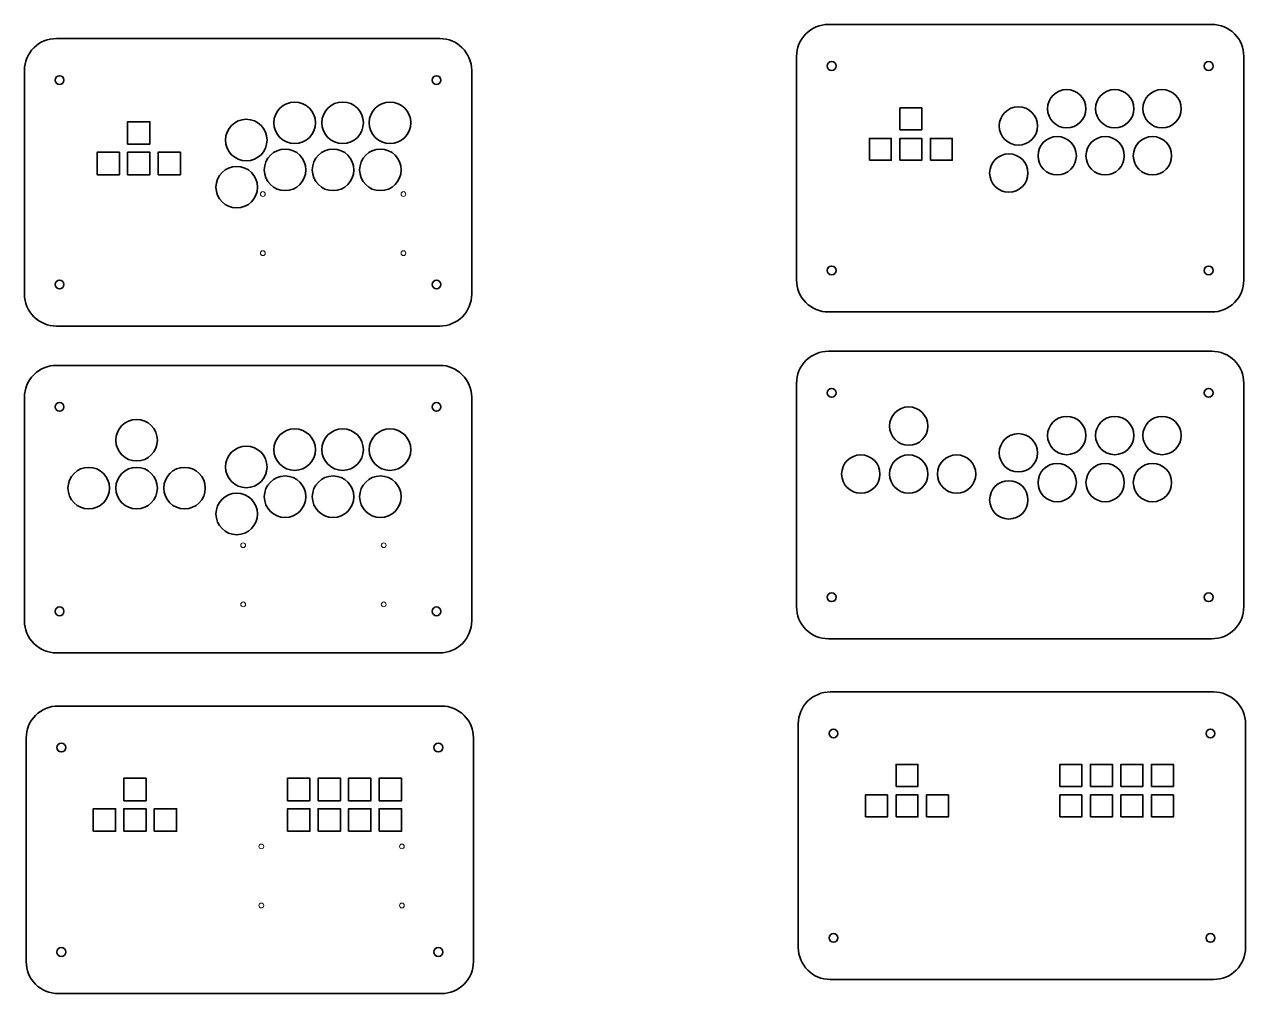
# Model space of a CAD drawing. Header units: centimetres. Extents: x 31 to 203, y -110 to 27.
# Drawn here: x 125.7 to 202.2, y -103.3 to -42.6 of the extents above; entities that cross this region are included whole.
import ezdxf

# ---------------------------------------------------------------- set-up
doc = ezdxf.new("R2010")
doc.units = ezdxf.units.CM
doc.header["$MEASUREMENT"] = 0
doc.layers.add('Layer 1', color=7, linetype='Continuous')

msp = doc.modelspace()

# ---------------------------------------------------------------- linework, layer by layer
at = {"layer": 'Layer 1', "color": 250, "lineweight": 35}
for points in [[(180.5108, -49.23547), (181.8808, -49.23547), (181.8808, -47.86547), (180.5108, -47.86547), (180.5108, -49.23547)], [(132.16123, -50.13317), (133.56123, -50.13317), (133.56123, -48.73317), (132.16123, -48.73317), (132.16123, -50.13317)], [(178.60077, -51.1455), (179.97077, -51.1455), (179.97077, -49.7755), (178.60077, -49.7755), (178.60077, -51.1455)], [(180.5108, -51.1455), (181.8808, -51.1455), (181.8808, -49.7755), (180.5108, -49.7755), (180.5108, -51.1455)], [(182.4208, -51.1455), (183.7908, -51.1455), (183.7908, -49.7755), (182.4208, -49.7755), (182.4208, -51.1455)], [(130.2512, -52.0432), (131.6512, -52.0432), (131.6512, -50.6432), (130.2512, -50.6432), (130.2512, -52.0432)], [(132.16123, -52.0432), (133.56123, -52.0432), (133.56123, -50.6432), (132.16123, -50.6432), (132.16123, -52.0432)], [(134.07123, -52.0432), (135.47123, -52.0432), (135.47123, -50.6432), (134.07123, -50.6432), (134.07123, -52.0432)], [(180.26783, -90.33345), (181.63783, -90.33345), (181.63783, -88.96345), (180.26783, -88.96345), (180.26783, -90.33345)], [(190.53046, -90.33345), (191.90046, -90.33345), (191.90046, -88.96345), (190.53046, -88.96345), (190.53046, -90.33345)], [(192.44049, -90.33345), (193.81049, -90.33345), (193.81049, -88.96345), (192.44049, -88.96345), (192.44049, -90.33345)], [(194.35049, -90.33345), (195.72049, -90.33345), (195.72049, -88.96345), (194.35049, -88.96345), (194.35049, -90.33345)], [(196.26049, -90.33345), (197.63049, -90.33345), (197.63049, -88.96345), (196.26049, -88.96345), (196.26049, -90.33345)], [(131.91826, -91.23115), (133.31826, -91.23115), (133.31826, -89.83115), (131.91826, -89.83115), (131.91826, -91.23115)], [(142.18089, -91.23115), (143.58089, -91.23115), (143.58089, -89.83115), (142.18089, -89.83115), (142.18089, -91.23115)], [(144.09092, -91.23115), (145.49092, -91.23115), (145.49092, -89.83115), (144.09092, -89.83115), (144.09092, -91.23115)], [(146.00092, -91.23115), (147.40092, -91.23115), (147.40092, -89.83115), (146.00092, -89.83115), (146.00092, -91.23115)], [(147.91092, -91.23115), (149.31092, -91.23115), (149.31092, -89.83115), (147.91092, -89.83115), (147.91092, -91.23115)], [(178.3578, -92.24348), (179.7278, -92.24348), (179.7278, -90.87348), (178.3578, -90.87348), (178.3578, -92.24348)], [(180.26783, -92.24348), (181.63783, -92.24348), (181.63783, -90.87348), (180.26783, -90.87348), (180.26783, -92.24348)], [(182.17783, -92.24348), (183.54783, -92.24348), (183.54783, -90.87348), (182.17783, -90.87348), (182.17783, -92.24348)], [(190.53046, -92.24348), (191.90046, -92.24348), (191.90046, -90.87348), (190.53046, -90.87348), (190.53046, -92.24348)], [(192.44049, -92.24348), (193.81049, -92.24348), (193.81049, -90.87348), (192.44049, -90.87348), (192.44049, -92.24348)], [(194.35049, -92.24348), (195.72049, -92.24348), (195.72049, -90.87348), (194.35049, -90.87348), (194.35049, -92.24348)], [(196.26049, -92.24348), (197.63049, -92.24348), (197.63049, -90.87348), (196.26049, -90.87348), (196.26049, -92.24348)], [(130.00823, -93.14118), (131.40823, -93.14118), (131.40823, -91.74118), (130.00823, -91.74118), (130.00823, -93.14118)], [(131.91826, -93.14118), (133.31826, -93.14118), (133.31826, -91.74118), (131.91826, -91.74118), (131.91826, -93.14118)], [(133.82826, -93.14118), (135.22826, -93.14118), (135.22826, -91.74118), (133.82826, -91.74118), (133.82826, -93.14118)], [(142.18089, -93.14118), (143.58089, -93.14118), (143.58089, -91.74118), (142.18089, -91.74118), (142.18089, -93.14118)], [(144.09092, -93.14118), (145.49092, -93.14118), (145.49092, -91.74118), (144.09092, -91.74118), (144.09092, -93.14118)], [(146.00092, -93.14118), (147.40092, -93.14118), (147.40092, -91.74118), (146.00092, -91.74118), (146.00092, -93.14118)], [(147.91092, -93.14118), (149.31092, -93.14118), (149.31092, -91.74118), (147.91092, -91.74118), (147.91092, -93.14118)]]:
    msp.add_lwpolyline(points, close=True, dxfattribs=at)
for centre, major_axis, ratio in [((190.95746, -47.91427), (0, 1.2), 1), ((193.96129, -47.91302), (0, 1.2), 1), ((196.92468, -47.91427), (0, 1.2), 1), ((142.62289, -48.79697), (0, 1.3), 1), ((145.62672, -48.79572), (0, 1.3), 1), ((148.59011, -48.79697), (0, 1.3), 1), ((187.93052, -48.99595), (0, 1.2), 1), ((139.59595, -49.87865), (0, 1.3), 1), ((190.35746, -50.86026), (0, 1.2), 1), ((193.3613, -50.86026), (0, 1.2), 1), ((196.32468, -50.86026), (0, 1.2), 1), ((142.02289, -51.74296), (0, 1.3), 1), ((145.02673, -51.74296), (0, 1.3), 1), ((147.99011, -51.74296), (0, 1.3), 1), ((187.33052, -51.94194), (0, 1.2), 1), ((138.99595, -52.82464), (0, 1.3), 1), ((181.06414, -67.78318), (0, 1.20001), 0.99999167), ((190.95746, -68.3726), (0, 1.2), 1), ((193.96129, -68.37135), (0, 1.2), 1), ((196.92468, -68.3726), (0, 1.2), 1), ((132.72957, -68.66588), (0, 1.30001), 0.99999231), ((142.62289, -69.2553), (0, 1.3), 1), ((145.62672, -69.25405), (0, 1.3), 1), ((148.59011, -69.2553), (0, 1.3), 1), ((187.93052, -69.45428), (0, 1.2), 1), ((139.59595, -70.33698), (0, 1.3), 1), ((178.06414, -70.78318), (0, 1.20001), 0.99999167), ((181.06414, -70.78318), (0, 1.20001), 0.99999167), ((184.06414, -70.78318), (0, 1.20001), 0.99999167), ((190.35746, -71.31859), (0, 1.2), 1), ((193.3613, -71.31859), (0, 1.2), 1), ((196.32468, -71.31859), (0, 1.2), 1), ((129.72957, -71.66588), (0, 1.30001), 0.99999231), ((132.72957, -71.66588), (0, 1.30001), 0.99999231), ((135.72957, -71.66588), (0, 1.30001), 0.99999231), ((142.02289, -72.20129), (0, 1.3), 1), ((145.02673, -72.20129), (0, 1.3), 1), ((147.99011, -72.20129), (0, 1.3), 1), ((187.33052, -72.40027), (0, 1.2), 1), ((138.99595, -73.28297), (0, 1.3), 1)]:
    msp.add_ellipse(centre, major_axis=major_axis, ratio=ratio, dxfattribs=at)
at = {"layer": 'Layer 1', "lineweight": 35}
for points, knots in [([(202.03958, -44.63831), (202.03924, -44.10754), (201.82808, -43.59865), (201.45253, -43.22358), (201.07698, -42.8485), (200.57035, -42.63798), (200.03958, -42.63831), (200.03958, -42.63831), (176.03958, -42.63831), (176.03958, -42.63831), (175.50881, -42.63865), (174.99992, -42.84982), (174.62484, -43.22536), (174.24977, -43.60091), (174.03924, -44.10754), (174.03958, -44.63831), (174.03958, -44.63831), (174.03958, -58.63831), (174.03958, -58.63831), (174.03991, -59.16908), (174.25108, -59.67798), (174.62663, -60.05305), (175.00218, -60.42812), (175.50881, -60.63865), (176.03958, -60.63831), (176.03958, -60.63831), (200.03958, -60.63831), (200.03958, -60.63831), (200.57035, -60.63798), (201.07924, -60.42681), (201.45432, -60.05126), (201.82939, -59.67572), (202.03991, -59.16908), (202.03958, -58.63831), (202.03958, -58.63831), (202.03958, -44.63831), (202.03958, -44.63831)], [0, 0, 0, 0, 0.08333333, 0.08333333, 0.08333333, 0.16666667, 0.16666667, 0.16666667, 0.25, 0.25, 0.25, 0.33333333, 0.33333333, 0.33333333, 0.41666667, 0.41666667, 0.41666667, 0.5, 0.5, 0.5, 0.58333333, 0.58333333, 0.58333333, 0.66666667, 0.66666667, 0.66666667, 0.75, 0.75, 0.75, 0.83333333, 0.83333333, 0.83333333, 0.91666667, 0.91666667, 0.91666667, 1, 1, 1, 1]), ([(153.70501, -45.52101), (153.70467, -44.99024), (153.49351, -44.48135), (153.11796, -44.10628), (152.74241, -43.7312), (152.23578, -43.52068), (151.70501, -43.52101), (151.70501, -43.52101), (127.70501, -43.52101), (127.70501, -43.52101), (127.17424, -43.52135), (126.66535, -43.73252), (126.29027, -44.10806), (125.9152, -44.48361), (125.70467, -44.99024), (125.70501, -45.52101), (125.70501, -45.52101), (125.70501, -59.52101), (125.70501, -59.52101), (125.70534, -60.05178), (125.91651, -60.56068), (126.29206, -60.93575), (126.66761, -61.31082), (127.17424, -61.52135), (127.70501, -61.52101), (127.70501, -61.52101), (151.70501, -61.52101), (151.70501, -61.52101), (152.23578, -61.52068), (152.74467, -61.30951), (153.11975, -60.93396), (153.49482, -60.55842), (153.70534, -60.05178), (153.70501, -59.52101), (153.70501, -59.52101), (153.70501, -45.52101), (153.70501, -45.52101)], [0, 0, 0, 0, 0.08333333, 0.08333333, 0.08333333, 0.16666667, 0.16666667, 0.16666667, 0.25, 0.25, 0.25, 0.33333333, 0.33333333, 0.33333333, 0.41666667, 0.41666667, 0.41666667, 0.5, 0.5, 0.5, 0.58333333, 0.58333333, 0.58333333, 0.66666667, 0.66666667, 0.66666667, 0.75, 0.75, 0.75, 0.83333333, 0.83333333, 0.83333333, 0.91666667, 0.91666667, 0.91666667, 1, 1, 1, 1]), ([(176.51458, -45.23831), (176.51458, -45.08643), (176.39146, -44.96331), (176.23958, -44.96331), (176.0877, -44.96331), (175.96458, -45.08643), (175.96458, -45.23831), (175.96458, -45.39019), (176.0877, -45.51331), (176.23958, -45.51331), (176.39146, -45.51331), (176.51458, -45.39019), (176.51458, -45.23831)], [0, 0, 0, 0, 0.25, 0.25, 0.25, 0.5, 0.5, 0.5, 0.75, 0.75, 0.75, 1, 1, 1, 1]), ([(200.11458, -45.23831), (200.11458, -45.08643), (199.99146, -44.96331), (199.83958, -44.96331), (199.6877, -44.96331), (199.56458, -45.08643), (199.56458, -45.23831), (199.56458, -45.39019), (199.6877, -45.51331), (199.83958, -45.51331), (199.99146, -45.51331), (200.11458, -45.39019), (200.11458, -45.23831)], [0, 0, 0, 0, 0.25, 0.25, 0.25, 0.5, 0.5, 0.5, 0.75, 0.75, 0.75, 1, 1, 1, 1]), ([(128.18001, -46.12101), (128.18001, -45.96913), (128.05689, -45.84601), (127.90501, -45.84601), (127.75313, -45.84601), (127.63001, -45.96913), (127.63001, -46.12101), (127.63001, -46.27289), (127.75313, -46.39601), (127.90501, -46.39601), (128.05689, -46.39601), (128.18001, -46.27289), (128.18001, -46.12101)], [0, 0, 0, 0, 0.25, 0.25, 0.25, 0.5, 0.5, 0.5, 0.75, 0.75, 0.75, 1, 1, 1, 1]), ([(151.78001, -46.12101), (151.78001, -45.96913), (151.65689, -45.84601), (151.50501, -45.84601), (151.35313, -45.84601), (151.23001, -45.96913), (151.23001, -46.12101), (151.23001, -46.27289), (151.35313, -46.39601), (151.50501, -46.39601), (151.65689, -46.39601), (151.78001, -46.27289), (151.78001, -46.12101)], [0, 0, 0, 0, 0.25, 0.25, 0.25, 0.5, 0.5, 0.5, 0.75, 0.75, 0.75, 1, 1, 1, 1]), ([(176.51458, -58.03831), (176.51458, -57.88643), (176.39146, -57.76331), (176.23958, -57.76331), (176.0877, -57.76331), (175.96458, -57.88643), (175.96458, -58.03831), (175.96458, -58.19019), (176.0877, -58.31331), (176.23958, -58.31331), (176.39146, -58.31331), (176.51458, -58.19019), (176.51458, -58.03831)], [0, 0, 0, 0, 0.25, 0.25, 0.25, 0.5, 0.5, 0.5, 0.75, 0.75, 0.75, 1, 1, 1, 1]), ([(200.11458, -58.03831), (200.11458, -57.88643), (199.99146, -57.76331), (199.83958, -57.76331), (199.6877, -57.76331), (199.56458, -57.88643), (199.56458, -58.03831), (199.56458, -58.19019), (199.6877, -58.31331), (199.83958, -58.31331), (199.99146, -58.31331), (200.11458, -58.19019), (200.11458, -58.03831)], [0, 0, 0, 0, 0.25, 0.25, 0.25, 0.5, 0.5, 0.5, 0.75, 0.75, 0.75, 1, 1, 1, 1]), ([(128.18001, -58.92101), (128.18001, -58.76913), (128.05689, -58.64601), (127.90501, -58.64601), (127.75313, -58.64601), (127.63001, -58.76913), (127.63001, -58.92101), (127.63001, -59.07289), (127.75313, -59.19601), (127.90501, -59.19601), (128.05689, -59.19601), (128.18001, -59.07289), (128.18001, -58.92101)], [0, 0, 0, 0, 0.25, 0.25, 0.25, 0.5, 0.5, 0.5, 0.75, 0.75, 0.75, 1, 1, 1, 1]), ([(151.78001, -58.92101), (151.78001, -58.76913), (151.65689, -58.64601), (151.50501, -58.64601), (151.35313, -58.64601), (151.23001, -58.76913), (151.23001, -58.92101), (151.23001, -59.07289), (151.35313, -59.19601), (151.50501, -59.19601), (151.65689, -59.19601), (151.78001, -59.07289), (151.78001, -58.92101)], [0, 0, 0, 0, 0.25, 0.25, 0.25, 0.5, 0.5, 0.5, 0.75, 0.75, 0.75, 1, 1, 1, 1]), ([(202.03958, -65.09664), (202.03924, -64.56587), (201.82808, -64.05698), (201.45253, -63.68191), (201.07698, -63.30683), (200.57035, -63.09631), (200.03958, -63.09664), (200.03958, -63.09664), (176.03958, -63.09664), (176.03958, -63.09664), (175.50881, -63.09698), (174.99992, -63.30815), (174.62484, -63.68369), (174.24977, -64.05924), (174.03924, -64.56587), (174.03958, -65.09664), (174.03958, -65.09664), (174.03958, -79.09664), (174.03958, -79.09664), (174.03991, -79.62741), (174.25108, -80.13631), (174.62663, -80.51138), (175.00218, -80.88645), (175.50881, -81.09698), (176.03958, -81.09664), (176.03958, -81.09664), (200.03958, -81.09664), (200.03958, -81.09664), (200.57035, -81.09631), (201.07924, -80.88514), (201.45432, -80.50959), (201.82939, -80.13405), (202.03991, -79.62741), (202.03958, -79.09664), (202.03958, -79.09664), (202.03958, -65.09664), (202.03958, -65.09664)], [0, 0, 0, 0, 0.08333333, 0.08333333, 0.08333333, 0.16666667, 0.16666667, 0.16666667, 0.25, 0.25, 0.25, 0.33333333, 0.33333333, 0.33333333, 0.41666667, 0.41666667, 0.41666667, 0.5, 0.5, 0.5, 0.58333333, 0.58333333, 0.58333333, 0.66666667, 0.66666667, 0.66666667, 0.75, 0.75, 0.75, 0.83333333, 0.83333333, 0.83333333, 0.91666667, 0.91666667, 0.91666667, 1, 1, 1, 1]), ([(153.70501, -65.97934), (153.70467, -65.44857), (153.49351, -64.93968), (153.11796, -64.56461), (152.74241, -64.18953), (152.23578, -63.97901), (151.70501, -63.97934), (151.70501, -63.97934), (127.70501, -63.97934), (127.70501, -63.97934), (127.17424, -63.97968), (126.66535, -64.19085), (126.29027, -64.56639), (125.9152, -64.94194), (125.70467, -65.44857), (125.70501, -65.97934), (125.70501, -65.97934), (125.70501, -79.97934), (125.70501, -79.97934), (125.70534, -80.51011), (125.91651, -81.01901), (126.29206, -81.39408), (126.66761, -81.76915), (127.17424, -81.97968), (127.70501, -81.97934), (127.70501, -81.97934), (151.70501, -81.97934), (151.70501, -81.97934), (152.23578, -81.97901), (152.74467, -81.76784), (153.11975, -81.39229), (153.49482, -81.01675), (153.70534, -80.51011), (153.70501, -79.97934), (153.70501, -79.97934), (153.70501, -65.97934), (153.70501, -65.97934)], [0, 0, 0, 0, 0.08333333, 0.08333333, 0.08333333, 0.16666667, 0.16666667, 0.16666667, 0.25, 0.25, 0.25, 0.33333333, 0.33333333, 0.33333333, 0.41666667, 0.41666667, 0.41666667, 0.5, 0.5, 0.5, 0.58333333, 0.58333333, 0.58333333, 0.66666667, 0.66666667, 0.66666667, 0.75, 0.75, 0.75, 0.83333333, 0.83333333, 0.83333333, 0.91666667, 0.91666667, 0.91666667, 1, 1, 1, 1]), ([(176.51458, -65.69664), (176.51458, -65.54476), (176.39146, -65.42164), (176.23958, -65.42164), (176.0877, -65.42164), (175.96458, -65.54476), (175.96458, -65.69664), (175.96458, -65.84852), (176.0877, -65.97164), (176.23958, -65.97164), (176.39146, -65.97164), (176.51458, -65.84852), (176.51458, -65.69664)], [0, 0, 0, 0, 0.25, 0.25, 0.25, 0.5, 0.5, 0.5, 0.75, 0.75, 0.75, 1, 1, 1, 1]), ([(200.11458, -65.69664), (200.11458, -65.54476), (199.99146, -65.42164), (199.83958, -65.42164), (199.6877, -65.42164), (199.56458, -65.54476), (199.56458, -65.69664), (199.56458, -65.84852), (199.6877, -65.97164), (199.83958, -65.97164), (199.99146, -65.97164), (200.11458, -65.84852), (200.11458, -65.69664)], [0, 0, 0, 0, 0.25, 0.25, 0.25, 0.5, 0.5, 0.5, 0.75, 0.75, 0.75, 1, 1, 1, 1]), ([(128.18001, -66.57934), (128.18001, -66.42746), (128.05689, -66.30434), (127.90501, -66.30434), (127.75313, -66.30434), (127.63001, -66.42746), (127.63001, -66.57934), (127.63001, -66.73122), (127.75313, -66.85434), (127.90501, -66.85434), (128.05689, -66.85434), (128.18001, -66.73122), (128.18001, -66.57934)], [0, 0, 0, 0, 0.25, 0.25, 0.25, 0.5, 0.5, 0.5, 0.75, 0.75, 0.75, 1, 1, 1, 1]), ([(151.78001, -66.57934), (151.78001, -66.42746), (151.65689, -66.30434), (151.50501, -66.30434), (151.35313, -66.30434), (151.23001, -66.42746), (151.23001, -66.57934), (151.23001, -66.73122), (151.35313, -66.85434), (151.50501, -66.85434), (151.65689, -66.85434), (151.78001, -66.73122), (151.78001, -66.57934)], [0, 0, 0, 0, 0.25, 0.25, 0.25, 0.5, 0.5, 0.5, 0.75, 0.75, 0.75, 1, 1, 1, 1]), ([(176.51458, -78.49664), (176.51458, -78.34476), (176.39146, -78.22164), (176.23958, -78.22164), (176.0877, -78.22164), (175.96458, -78.34476), (175.96458, -78.49664), (175.96458, -78.64852), (176.0877, -78.77164), (176.23958, -78.77164), (176.39146, -78.77164), (176.51458, -78.64852), (176.51458, -78.49664)], [0, 0, 0, 0, 0.25, 0.25, 0.25, 0.5, 0.5, 0.5, 0.75, 0.75, 0.75, 1, 1, 1, 1]), ([(200.11458, -78.49664), (200.11458, -78.34476), (199.99146, -78.22164), (199.83958, -78.22164), (199.6877, -78.22164), (199.56458, -78.34476), (199.56458, -78.49664), (199.56458, -78.64852), (199.6877, -78.77164), (199.83958, -78.77164), (199.99146, -78.77164), (200.11458, -78.64852), (200.11458, -78.49664)], [0, 0, 0, 0, 0.25, 0.25, 0.25, 0.5, 0.5, 0.5, 0.75, 0.75, 0.75, 1, 1, 1, 1]), ([(128.18001, -79.37934), (128.18001, -79.22746), (128.05689, -79.10434), (127.90501, -79.10434), (127.75313, -79.10434), (127.63001, -79.22746), (127.63001, -79.37934), (127.63001, -79.53122), (127.75313, -79.65434), (127.90501, -79.65434), (128.05689, -79.65434), (128.18001, -79.53122), (128.18001, -79.37934)], [0, 0, 0, 0, 0.25, 0.25, 0.25, 0.5, 0.5, 0.5, 0.75, 0.75, 0.75, 1, 1, 1, 1]), ([(151.78001, -79.37934), (151.78001, -79.22746), (151.65689, -79.10434), (151.50501, -79.10434), (151.35313, -79.10434), (151.23001, -79.22746), (151.23001, -79.37934), (151.23001, -79.53122), (151.35313, -79.65434), (151.50501, -79.65434), (151.65689, -79.65434), (151.78001, -79.53122), (151.78001, -79.37934)], [0, 0, 0, 0, 0.25, 0.25, 0.25, 0.5, 0.5, 0.5, 0.75, 0.75, 0.75, 1, 1, 1, 1]), ([(202.15146, -86.42325), (202.15112, -85.89248), (201.93996, -85.38359), (201.56441, -85.00852), (201.18886, -84.63344), (200.68223, -84.42292), (200.15146, -84.42325), (200.15146, -84.42325), (176.15146, -84.42325), (176.15146, -84.42325), (175.62069, -84.42359), (175.1118, -84.63476), (174.73672, -85.0103), (174.36165, -85.38585), (174.15112, -85.89248), (174.15146, -86.42325), (174.15146, -86.42325), (174.15146, -100.42325), (174.15146, -100.42325), (174.15179, -100.95402), (174.36296, -101.46292), (174.73851, -101.83799), (175.11406, -102.21306), (175.62069, -102.42359), (176.15146, -102.42325), (176.15146, -102.42325), (200.15146, -102.42325), (200.15146, -102.42325), (200.68223, -102.42292), (201.19112, -102.21175), (201.5662, -101.8362), (201.94127, -101.46066), (202.15179, -100.95402), (202.15146, -100.42325), (202.15146, -100.42325), (202.15146, -86.42325), (202.15146, -86.42325)], [0, 0, 0, 0, 0.08333333, 0.08333333, 0.08333333, 0.16666667, 0.16666667, 0.16666667, 0.25, 0.25, 0.25, 0.33333333, 0.33333333, 0.33333333, 0.41666667, 0.41666667, 0.41666667, 0.5, 0.5, 0.5, 0.58333333, 0.58333333, 0.58333333, 0.66666667, 0.66666667, 0.66666667, 0.75, 0.75, 0.75, 0.83333333, 0.83333333, 0.83333333, 0.91666667, 0.91666667, 0.91666667, 1, 1, 1, 1]), ([(153.81689, -87.30595), (153.81655, -86.77518), (153.60539, -86.26629), (153.22984, -85.89122), (152.85429, -85.51614), (152.34766, -85.30562), (151.81689, -85.30595), (151.81689, -85.30595), (127.81689, -85.30595), (127.81689, -85.30595), (127.28612, -85.30629), (126.77723, -85.51746), (126.40215, -85.893), (126.02708, -86.26855), (125.81655, -86.77518), (125.81689, -87.30595), (125.81689, -87.30595), (125.81689, -101.30595), (125.81689, -101.30595), (125.81722, -101.83672), (126.02839, -102.34562), (126.40394, -102.72069), (126.77949, -103.09576), (127.28612, -103.30629), (127.81689, -103.30595), (127.81689, -103.30595), (151.81689, -103.30595), (151.81689, -103.30595), (152.34766, -103.30562), (152.85655, -103.09445), (153.23163, -102.7189), (153.6067, -102.34336), (153.81722, -101.83672), (153.81689, -101.30595), (153.81689, -101.30595), (153.81689, -87.30595), (153.81689, -87.30595)], [0, 0, 0, 0, 0.08333333, 0.08333333, 0.08333333, 0.16666667, 0.16666667, 0.16666667, 0.25, 0.25, 0.25, 0.33333333, 0.33333333, 0.33333333, 0.41666667, 0.41666667, 0.41666667, 0.5, 0.5, 0.5, 0.58333333, 0.58333333, 0.58333333, 0.66666667, 0.66666667, 0.66666667, 0.75, 0.75, 0.75, 0.83333333, 0.83333333, 0.83333333, 0.91666667, 0.91666667, 0.91666667, 1, 1, 1, 1]), ([(176.62646, -87.02325), (176.62646, -86.87137), (176.50334, -86.74825), (176.35146, -86.74825), (176.19958, -86.74825), (176.07646, -86.87137), (176.07646, -87.02325), (176.07646, -87.17513), (176.19958, -87.29825), (176.35146, -87.29825), (176.50334, -87.29825), (176.62646, -87.17513), (176.62646, -87.02325)], [0, 0, 0, 0, 0.25, 0.25, 0.25, 0.5, 0.5, 0.5, 0.75, 0.75, 0.75, 1, 1, 1, 1]), ([(200.22646, -87.02325), (200.22646, -86.87137), (200.10334, -86.74825), (199.95146, -86.74825), (199.79958, -86.74825), (199.67646, -86.87137), (199.67646, -87.02325), (199.67646, -87.17513), (199.79958, -87.29825), (199.95146, -87.29825), (200.10334, -87.29825), (200.22646, -87.17513), (200.22646, -87.02325)], [0, 0, 0, 0, 0.25, 0.25, 0.25, 0.5, 0.5, 0.5, 0.75, 0.75, 0.75, 1, 1, 1, 1]), ([(128.29189, -87.90595), (128.29189, -87.75407), (128.16877, -87.63095), (128.01689, -87.63095), (127.86501, -87.63095), (127.74189, -87.75407), (127.74189, -87.90595), (127.74189, -88.05783), (127.86501, -88.18095), (128.01689, -88.18095), (128.16877, -88.18095), (128.29189, -88.05783), (128.29189, -87.90595)], [0, 0, 0, 0, 0.25, 0.25, 0.25, 0.5, 0.5, 0.5, 0.75, 0.75, 0.75, 1, 1, 1, 1]), ([(151.89189, -87.90595), (151.89189, -87.75407), (151.76877, -87.63095), (151.61689, -87.63095), (151.46501, -87.63095), (151.34189, -87.75407), (151.34189, -87.90595), (151.34189, -88.05783), (151.46501, -88.18095), (151.61689, -88.18095), (151.76877, -88.18095), (151.89189, -88.05783), (151.89189, -87.90595)], [0, 0, 0, 0, 0.25, 0.25, 0.25, 0.5, 0.5, 0.5, 0.75, 0.75, 0.75, 1, 1, 1, 1]), ([(176.62646, -99.82325), (176.62646, -99.67137), (176.50334, -99.54825), (176.35146, -99.54825), (176.19958, -99.54825), (176.07646, -99.67137), (176.07646, -99.82325), (176.07646, -99.97513), (176.19958, -100.09825), (176.35146, -100.09825), (176.50334, -100.09825), (176.62646, -99.97513), (176.62646, -99.82325)], [0, 0, 0, 0, 0.25, 0.25, 0.25, 0.5, 0.5, 0.5, 0.75, 0.75, 0.75, 1, 1, 1, 1]), ([(200.22646, -99.82325), (200.22646, -99.67137), (200.10334, -99.54825), (199.95146, -99.54825), (199.79958, -99.54825), (199.67646, -99.67137), (199.67646, -99.82325), (199.67646, -99.97513), (199.79958, -100.09825), (199.95146, -100.09825), (200.10334, -100.09825), (200.22646, -99.97513), (200.22646, -99.82325)], [0, 0, 0, 0, 0.25, 0.25, 0.25, 0.5, 0.5, 0.5, 0.75, 0.75, 0.75, 1, 1, 1, 1]), ([(128.29189, -100.70595), (128.29189, -100.55407), (128.16877, -100.43095), (128.01689, -100.43095), (127.86501, -100.43095), (127.74189, -100.55407), (127.74189, -100.70595), (127.74189, -100.85783), (127.86501, -100.98095), (128.01689, -100.98095), (128.16877, -100.98095), (128.29189, -100.85783), (128.29189, -100.70595)], [0, 0, 0, 0, 0.25, 0.25, 0.25, 0.5, 0.5, 0.5, 0.75, 0.75, 0.75, 1, 1, 1, 1]), ([(151.89189, -100.70595), (151.89189, -100.55407), (151.76877, -100.43095), (151.61689, -100.43095), (151.46501, -100.43095), (151.34189, -100.55407), (151.34189, -100.70595), (151.34189, -100.85783), (151.46501, -100.98095), (151.61689, -100.98095), (151.76877, -100.98095), (151.89189, -100.85783), (151.89189, -100.70595)], [0, 0, 0, 0, 0.25, 0.25, 0.25, 0.5, 0.5, 0.5, 0.75, 0.75, 0.75, 1, 1, 1, 1])]:
    msp.add_open_spline(points, degree=3, knots=knots, dxfattribs=at)
at = {"layer": 'Layer 1', "color": 250, "lineweight": 18}
for points in [[(140.78227, -53.2564), (140.78227, -53.33924), (140.71511, -53.4064), (140.63227, -53.4064), (140.54943, -53.4064), (140.48227, -53.33924), (140.48227, -53.2564), (140.48227, -53.17356), (140.54943, -53.1064), (140.63227, -53.1064), (140.71511, -53.1064), (140.78227, -53.17356), (140.78227, -53.2564)], [(149.58227, -53.2564), (149.58227, -53.33924), (149.51511, -53.4064), (149.43227, -53.4064), (149.34943, -53.4064), (149.28227, -53.33924), (149.28227, -53.2564), (149.28227, -53.17356), (149.34943, -53.1064), (149.43227, -53.1064), (149.51511, -53.1064), (149.58227, -53.17356), (149.58227, -53.2564)], [(140.78227, -56.9564), (140.78227, -57.03924), (140.71511, -57.1064), (140.63227, -57.1064), (140.54943, -57.1064), (140.48227, -57.03924), (140.48227, -56.9564), (140.48227, -56.87356), (140.54943, -56.8064), (140.63227, -56.8064), (140.71511, -56.8064), (140.78227, -56.87356), (140.78227, -56.9564)], [(149.58227, -56.9564), (149.58227, -57.03924), (149.51511, -57.1064), (149.43227, -57.1064), (149.34943, -57.1064), (149.28227, -57.03924), (149.28227, -56.9564), (149.28227, -56.87356), (149.34943, -56.8064), (149.43227, -56.8064), (149.51511, -56.8064), (149.58227, -56.87356), (149.58227, -56.9564)], [(139.54809, -75.24253), (139.54809, -75.32537), (139.48093, -75.39253), (139.39809, -75.39253), (139.31525, -75.39253), (139.24809, -75.32537), (139.24809, -75.24253), (139.24809, -75.15969), (139.31525, -75.09253), (139.39809, -75.09253), (139.48093, -75.09253), (139.54809, -75.15969), (139.54809, -75.24253)], [(148.34809, -75.24253), (148.34809, -75.32537), (148.28093, -75.39253), (148.19809, -75.39253), (148.11525, -75.39253), (148.04809, -75.32537), (148.04809, -75.24253), (148.04809, -75.15969), (148.11525, -75.09253), (148.19809, -75.09253), (148.28093, -75.09253), (148.34809, -75.15969), (148.34809, -75.24253)], [(139.54809, -78.94253), (139.54809, -79.02537), (139.48093, -79.09253), (139.39809, -79.09253), (139.31525, -79.09253), (139.24809, -79.02537), (139.24809, -78.94253), (139.24809, -78.85969), (139.31525, -78.79253), (139.39809, -78.79253), (139.48093, -78.79253), (139.54809, -78.85969), (139.54809, -78.94253)], [(148.34809, -78.94253), (148.34809, -79.02537), (148.28093, -79.09253), (148.19809, -79.09253), (148.11525, -79.09253), (148.04809, -79.02537), (148.04809, -78.94253), (148.04809, -78.85969), (148.11525, -78.79253), (148.19809, -78.79253), (148.28093, -78.79253), (148.34809, -78.85969), (148.34809, -78.94253)], [(140.6866, -94.09459), (140.6866, -94.17743), (140.61944, -94.24459), (140.5366, -94.24459), (140.45376, -94.24459), (140.3866, -94.17743), (140.3866, -94.09459), (140.3866, -94.01175), (140.45376, -93.94459), (140.5366, -93.94459), (140.61944, -93.94459), (140.6866, -94.01175), (140.6866, -94.09459)], [(149.4866, -94.09459), (149.4866, -94.17743), (149.41944, -94.24459), (149.3366, -94.24459), (149.25376, -94.24459), (149.1866, -94.17743), (149.1866, -94.09459), (149.1866, -94.01175), (149.25376, -93.94459), (149.3366, -93.94459), (149.41944, -93.94459), (149.4866, -94.01175), (149.4866, -94.09459)], [(140.6866, -97.79459), (140.6866, -97.87743), (140.61944, -97.94459), (140.5366, -97.94459), (140.45376, -97.94459), (140.3866, -97.87743), (140.3866, -97.79459), (140.3866, -97.71175), (140.45376, -97.64459), (140.5366, -97.64459), (140.61944, -97.64459), (140.6866, -97.71175), (140.6866, -97.79459)], [(149.4866, -97.79459), (149.4866, -97.87743), (149.41944, -97.94459), (149.3366, -97.94459), (149.25376, -97.94459), (149.1866, -97.87743), (149.1866, -97.79459), (149.1866, -97.71175), (149.25376, -97.64459), (149.3366, -97.64459), (149.41944, -97.64459), (149.4866, -97.71175), (149.4866, -97.79459)]]:
    msp.add_open_spline(points, degree=3, knots=[0, 0, 0, 0, 0.25, 0.25, 0.25, 0.5, 0.5, 0.5, 0.75, 0.75, 0.75, 1, 1, 1, 1], dxfattribs=at)

doc.saveas('drawing.dxf')
